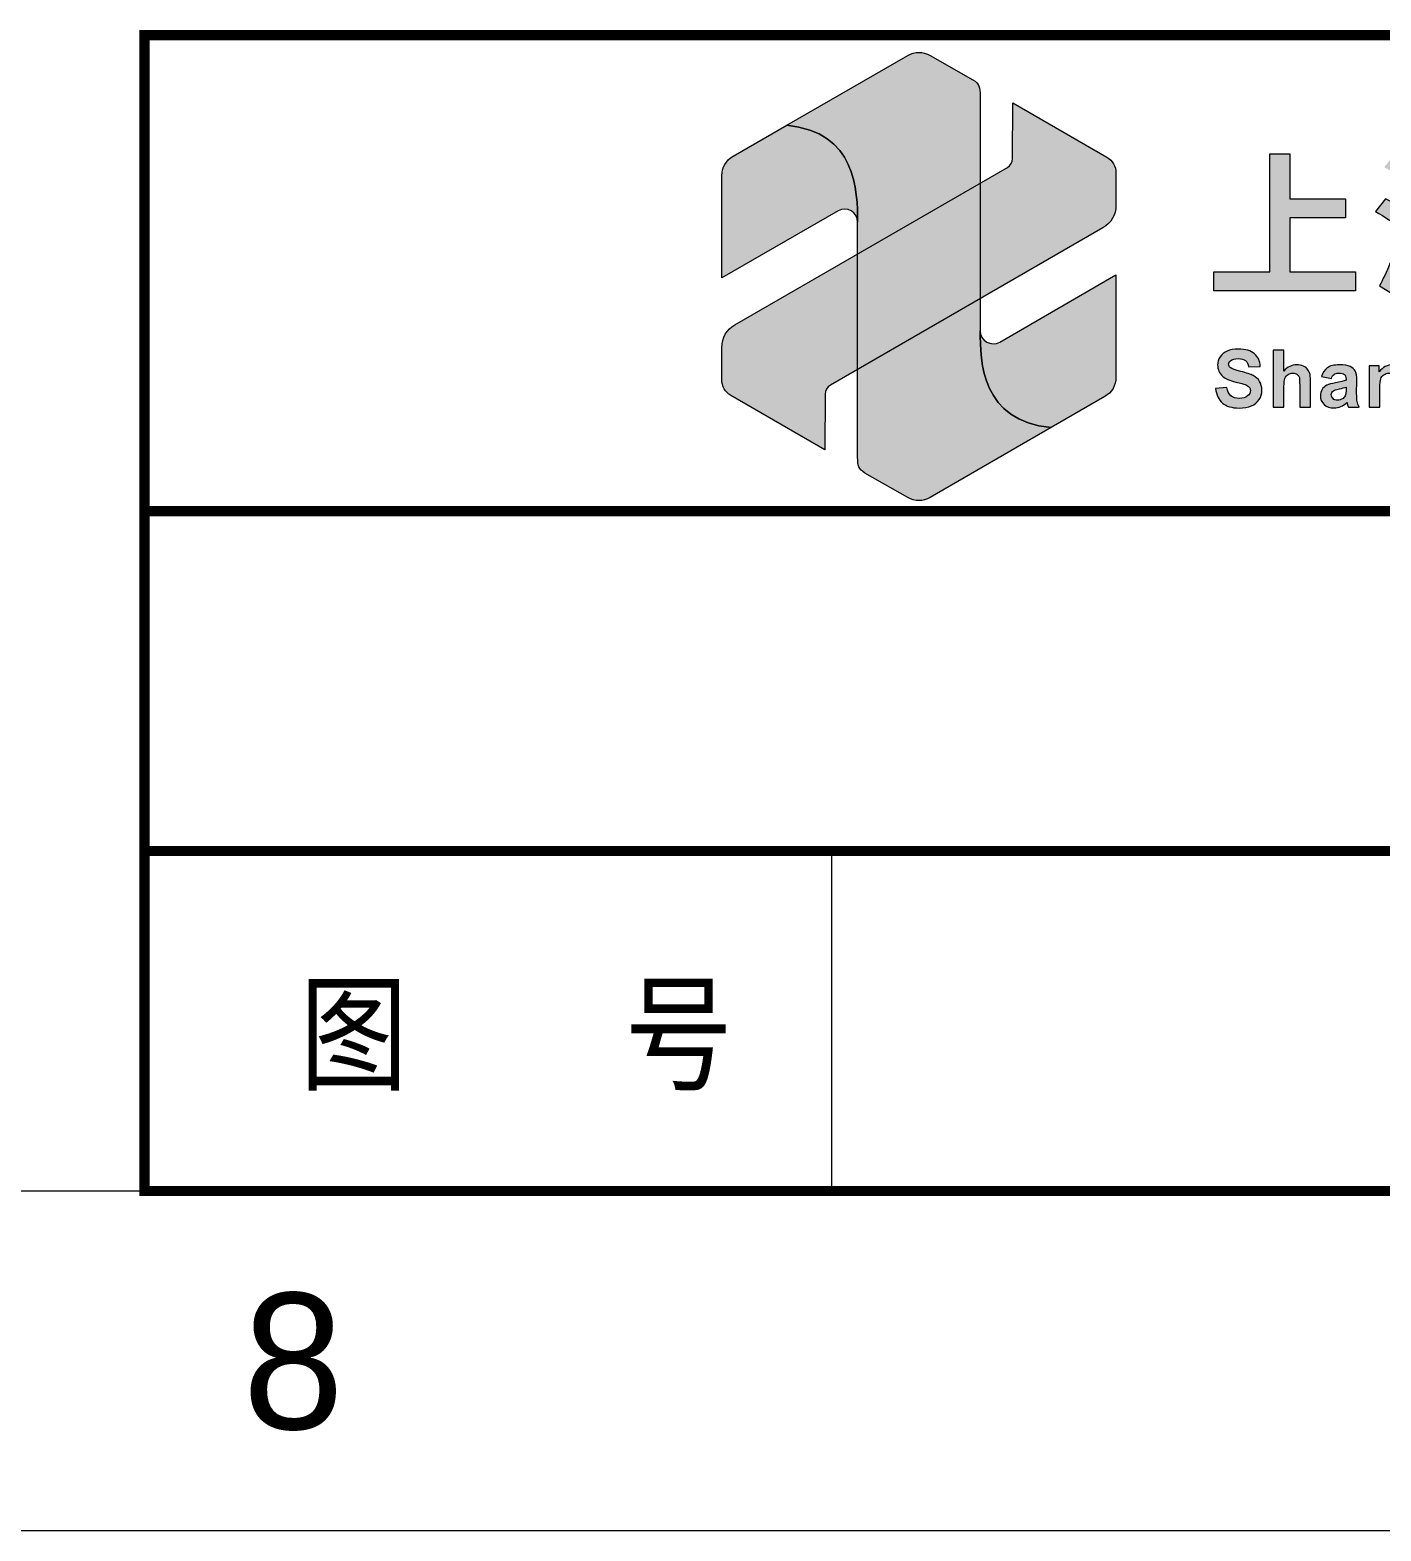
# Model space of a CAD drawing. Extents: x 148 to 221443, y -36682 to 6758.
# Drawn here: x 120159 to 120954, y -23215 to -22332 of the extents above; entities that cross this region are included whole.
import ezdxf
from ezdxf.enums import TextEntityAlignment as Align

# ---------------------------------------------------------------- set-up
doc = ezdxf.new("R2010")
doc.units = 0
doc.header["$LTSCALE"] = 10
doc.header["$MEASUREMENT"] = 0
doc.layers.add('2（细实线）', color=3, linetype='Continuous', lineweight=20)
doc.layers.add('图框层', color=7, linetype='Continuous', lineweight=15)
doc.layers.add('图层 1', color=7, linetype='Continuous')
doc.styles.add('HZ', font='ROMS.SHX', dxfattribs={"width": 0.75, "bigfont": 'GBCBIG.SHX'})
doc.styles.add('tkhz2', font='')
doc.styles.get('tkhz2').set_extended_font_data('SimSun')

# ---------------------------------------------------------------- blocks, each defined once
blk = doc.blocks.new('block 3')
at = {"layer": '图层 1', "true_color": 0x0f208a}
h = blk.add_hatch(color=166, dxfattribs=at)
edge = h.paths.add_edge_path()
edge.add_spline(control_points=[(73.493, -141.42), (73.493, -141.42), (69.748, -143.582), (69.748, -143.582), (71.899, -143.781), (71.944, -145.62), (71.944, -146.584), (71.944, -146.584), (71.944, -153.861), (71.944, -153.861), (71.944, -154.116), (71.964, -154.233), (72.171, -154.351), (72.171, -154.351), (73.493, -155.106), (73.493, -155.106), (73.714, -155.233), (73.967, -155.234), (74.187, -155.106), (74.187, -155.106), (77.933, -152.944), (77.933, -152.944), (75.782, -152.745), (75.736, -150.907), (75.736, -149.942), (75.736, -149.942), (75.736, -142.665), (75.736, -142.665), (75.736, -142.41), (75.716, -142.293), (75.509, -142.175), (75.509, -142.175), (74.187, -141.42), (74.187, -141.42), (73.966, -141.294), (73.714, -141.293), (73.493, -141.42)], knot_values=[0, 0, 0, 0, 1, 1, 1, 2, 2, 2, 3, 3, 3, 4, 4, 4, 5, 5, 5, 6, 6, 6, 7, 7, 7, 8, 8, 8, 9, 9, 9, 10, 10, 10, 11, 11, 11, 12, 12, 12, 12], degree=3, periodic=0)
at = {"layer": '图层 1', "true_color": 0x4cab26}
h = blk.add_hatch(color=74, dxfattribs=at)
edge = h.paths.add_edge_path()
edge.add_spline(control_points=[(79.94, -146.057), (79.94, -146.057), (79.94, -145.06), (79.94, -145.06), (79.94, -144.852), (79.837, -144.673), (79.657, -144.569), (79.657, -144.569), (76.747, -142.889), (76.747, -142.889), (76.747, -142.889), (76.741, -144.609), (76.741, -144.609), (76.74, -144.727), (76.681, -144.828), (76.579, -144.888), (76.579, -144.888), (68.145, -149.76), (68.145, -149.76), (67.888, -149.908), (67.74, -150.163), (67.74, -150.46), (67.74, -150.46), (67.74, -151.457), (67.74, -151.457), (67.74, -151.665), (67.843, -151.844), (68.024, -151.948), (68.024, -151.948), (70.933, -153.628), (70.933, -153.628), (70.933, -153.628), (70.94, -151.91), (70.94, -151.91), (70.94, -151.792), (70.999, -151.69), (71.101, -151.631), (71.101, -151.631), (79.535, -146.758), (79.535, -146.758), (79.793, -146.609), (79.94, -146.354), (79.94, -146.057)], knot_values=[0, 0, 0, 0, 1, 1, 1, 2, 2, 2, 3, 3, 3, 4, 4, 4, 5, 5, 5, 6, 6, 6, 7, 7, 7, 8, 8, 8, 9, 9, 9, 10, 10, 10, 11, 11, 11, 12, 12, 12, 13, 13, 13, 14, 14, 14, 14], degree=3, periodic=0)
at = {"layer": '图层 1', "lineweight": 0}
for points, knots in [([(73.493, -141.42), (73.493, -141.42), (69.748, -143.582), (69.748, -143.582), (71.899, -143.781), (71.944, -145.62), (71.944, -146.584), (71.944, -146.584), (71.944, -153.861), (71.944, -153.861), (71.944, -154.116), (71.964, -154.233), (72.171, -154.351), (72.171, -154.351), (73.493, -155.106), (73.493, -155.106), (73.714, -155.233), (73.967, -155.234), (74.187, -155.106), (74.187, -155.106), (77.933, -152.944), (77.933, -152.944), (75.782, -152.745), (75.736, -150.907), (75.736, -149.942), (75.736, -149.942), (75.736, -142.665), (75.736, -142.665), (75.736, -142.41), (75.716, -142.293), (75.509, -142.175), (75.509, -142.175), (74.187, -141.42), (74.187, -141.42), (73.966, -141.294), (73.714, -141.293), (73.493, -141.42)], [0, 0, 0, 0, 1, 1, 1, 2, 2, 2, 3, 3, 3, 4, 4, 4, 5, 5, 5, 6, 6, 6, 7, 7, 7, 8, 8, 8, 9, 9, 9, 10, 10, 10, 11, 11, 11, 12, 12, 12, 12]), ([(79.94, -146.057), (79.94, -146.057), (79.94, -145.06), (79.94, -145.06), (79.94, -144.852), (79.837, -144.673), (79.657, -144.569), (79.657, -144.569), (76.747, -142.889), (76.747, -142.889), (76.747, -142.889), (76.741, -144.609), (76.741, -144.609), (76.74, -144.727), (76.681, -144.828), (76.579, -144.888), (76.579, -144.888), (68.145, -149.76), (68.145, -149.76), (67.888, -149.908), (67.74, -150.163), (67.74, -150.46), (67.74, -150.46), (67.74, -151.457), (67.74, -151.457), (67.74, -151.665), (67.843, -151.844), (68.024, -151.948), (68.024, -151.948), (70.933, -153.628), (70.933, -153.628), (70.933, -153.628), (70.94, -151.91), (70.94, -151.91), (70.94, -151.792), (70.999, -151.69), (71.101, -151.631), (71.101, -151.631), (79.535, -146.758), (79.535, -146.758), (79.793, -146.609), (79.94, -146.354), (79.94, -146.057)], [0, 0, 0, 0, 1, 1, 1, 2, 2, 2, 3, 3, 3, 4, 4, 4, 5, 5, 5, 6, 6, 6, 7, 7, 7, 8, 8, 8, 9, 9, 9, 10, 10, 10, 11, 11, 11, 12, 12, 12, 13, 13, 13, 14, 14, 14, 14]), ([(69.748, -143.582), (69.748, -143.582), (68.087, -144.541), (68.087, -144.541), (67.867, -144.668), (67.741, -144.887), (67.741, -145.142), (67.741, -145.142), (67.741, -148.31), (67.741, -148.31), (67.741, -148.31), (71.337, -146.234), (71.337, -146.234), (71.608, -146.077), (71.944, -146.272), (71.944, -146.584), (71.944, -145.62), (71.899, -143.781), (69.748, -143.582)], [0, 0, 0, 0, 1, 1, 1, 2, 2, 2, 3, 3, 3, 4, 4, 4, 5, 5, 5, 6, 6, 6, 6]), ([(77.933, -152.944), (77.933, -152.944), (79.593, -151.985), (79.593, -151.985), (79.813, -151.858), (79.94, -151.639), (79.94, -151.384), (79.94, -151.384), (79.94, -148.216), (79.94, -148.216), (79.94, -148.216), (76.343, -150.293), (76.343, -150.293), (76.073, -150.449), (75.736, -150.254), (75.736, -149.942), (75.736, -150.907), (75.782, -152.745), (77.933, -152.944)], [0, 0, 0, 0, 1, 1, 1, 2, 2, 2, 3, 3, 3, 4, 4, 4, 5, 5, 5, 6, 6, 6, 6])]:
    blk.add_open_spline(points, degree=3, knots=knots, dxfattribs=at)
blk = doc.blocks.new('block 5')
at = {"layer": '图层 1', "true_color": 0x0f208a}
h = blk.add_hatch(color=166, dxfattribs=at)
h.dxf.hatch_style = 2
h.paths.add_polyline_path([(87.354, -148.123), (87.354, -148.705), (82.97, -148.705), (82.97, -148.123), (84.701, -148.123), (84.701, -144.471), (85.322, -144.471), (85.322, -145.863), (87.039, -145.863), (87.039, -146.445), (85.322, -146.445), (85.322, -148.123)])
h = blk.add_hatch(color=166, dxfattribs=at)
h.dxf.hatch_style = 2
edge = h.paths.add_edge_path()
edge.add_spline(control_points=[(88.756, -146.79), (88.591, -146.625), (88.242, -146.402), (87.971, -146.256), (87.971, -146.256), (88.281, -145.863), (88.281, -145.863), (88.553, -145.985), (88.911, -146.198), (89.086, -146.353), (89.086, -146.353), (88.756, -146.79), (88.756, -146.79)], knot_values=[0, 0, 0, 0, 1, 1, 1, 2, 2, 2, 3, 3, 3, 4, 4, 4, 4], degree=3, periodic=0)
edge = h.paths.add_edge_path()
edge.add_spline(control_points=[(88.097, -148.55), (88.295, -148.177), (88.562, -147.561), (88.771, -146.993), (88.771, -146.993), (89.212, -147.313), (89.212, -147.313), (89.033, -147.828), (88.814, -148.39), (88.601, -148.866), (88.601, -148.866), (88.097, -148.55), (88.097, -148.55)], knot_values=[0, 0, 0, 0, 1, 1, 1, 2, 2, 2, 3, 3, 3, 4, 4, 4, 4], degree=3, periodic=0)
edge = h.paths.add_edge_path()
edge.add_spline(control_points=[(89.076, -145.427), (88.902, -145.262), (88.523, -145.029), (88.242, -144.879), (88.242, -144.879), (88.562, -144.491), (88.562, -144.491), (88.844, -144.622), (89.227, -144.835), (89.421, -144.99), (89.421, -144.99), (89.076, -145.427), (89.076, -145.427)], knot_values=[0, 0, 0, 0, 1, 1, 1, 2, 2, 2, 3, 3, 3, 4, 4, 4, 4], degree=3, periodic=0)
edge = h.paths.add_edge_path()
edge.add_spline(control_points=[(92.117, -147.212), (92.103, -147.406), (92.088, -147.575), (92.074, -147.726), (92.074, -147.726), (92.37, -147.726), (92.37, -147.726), (92.37, -147.726), (92.37, -148.216), (92.37, -148.216), (92.37, -148.216), (92.011, -148.216), (92.011, -148.216), (91.972, -148.448), (91.923, -148.584), (91.865, -148.667), (91.754, -148.817), (91.632, -148.861), (91.472, -148.885), (91.327, -148.909), (91.094, -148.909), (90.866, -148.895), (90.856, -148.759), (90.798, -148.555), (90.716, -148.424), (90.929, -148.444), (91.118, -148.444), (91.215, -148.444), (91.298, -148.444), (91.341, -148.429), (91.395, -148.366), (91.414, -148.337), (91.438, -148.293), (91.458, -148.216), (91.458, -148.216), (89.455, -148.216), (89.455, -148.216), (89.508, -147.939), (89.566, -147.585), (89.62, -147.212), (89.62, -147.212), (89.188, -147.212), (89.188, -147.212), (89.188, -147.212), (89.188, -146.688), (89.188, -146.688), (89.188, -146.688), (89.687, -146.688), (89.687, -146.688), (89.721, -146.426), (89.75, -146.164), (89.775, -145.917), (89.716, -146.004), (89.653, -146.087), (89.595, -146.164), (89.484, -146.077), (89.236, -145.921), (89.101, -145.849), (89.426, -145.504), (89.712, -144.947), (89.877, -144.413), (89.877, -144.413), (90.434, -144.554), (90.434, -144.554), (90.396, -144.665), (90.352, -144.787), (90.303, -144.903), (90.303, -144.903), (92.365, -144.903), (92.365, -144.903), (92.365, -144.903), (92.365, -145.417), (92.365, -145.417), (92.365, -145.417), (90.066, -145.417), (90.066, -145.417), (90.008, -145.529), (89.954, -145.635), (89.891, -145.737), (89.891, -145.737), (92.185, -145.737), (92.185, -145.737), (92.185, -145.737), (92.185, -145.907), (92.18, -145.98), (92.171, -146.237), (92.156, -146.47), (92.146, -146.688), (92.146, -146.688), (92.491, -146.688), (92.491, -146.688), (92.491, -146.688), (92.491, -147.212), (92.491, -147.212), (92.491, -147.212), (92.117, -147.212), (92.117, -147.212)], knot_values=[0, 0, 0, 0, 1, 1, 1, 2, 2, 2, 3, 3, 3, 4, 4, 4, 5, 5, 5, 6, 6, 6, 7, 7, 7, 8, 8, 8, 9, 9, 9, 10, 10, 10, 11, 11, 11, 12, 12, 12, 13, 13, 13, 14, 14, 14, 15, 15, 15, 16, 16, 16, 17, 17, 17, 18, 18, 18, 19, 19, 19, 20, 20, 20, 21, 21, 21, 22, 22, 22, 23, 23, 23, 24, 24, 24, 25, 25, 25, 26, 26, 26, 27, 27, 27, 28, 28, 28, 29, 29, 29, 30, 30, 30, 31, 31, 31, 32, 32, 32, 32], degree=3, periodic=0)
edge = h.paths.add_edge_path()
edge.add_spline(control_points=[(90.153, -147.212), (90.129, -147.391), (90.105, -147.561), (90.08, -147.726), (90.08, -147.726), (90.813, -147.726), (90.813, -147.726), (90.696, -147.595), (90.531, -147.444), (90.391, -147.328), (90.391, -147.328), (90.575, -147.212), (90.575, -147.212), (90.575, -147.212), (90.153, -147.212), (90.153, -147.212)], knot_values=[0, 0, 0, 0, 1, 1, 1, 2, 2, 2, 3, 3, 3, 4, 4, 4, 5, 5, 5, 5], degree=3, periodic=0)
edge = h.paths.add_edge_path()
edge.add_spline(control_points=[(90.279, -146.227), (90.26, -146.382), (90.24, -146.533), (90.221, -146.688), (90.221, -146.688), (90.876, -146.688), (90.876, -146.688), (90.779, -146.571), (90.643, -146.441), (90.522, -146.334), (90.522, -146.334), (90.686, -146.227), (90.686, -146.227), (90.686, -146.227), (90.279, -146.227), (90.279, -146.227)], knot_values=[0, 0, 0, 0, 1, 1, 1, 2, 2, 2, 3, 3, 3, 4, 4, 4, 5, 5, 5, 5], degree=3, periodic=0)
edge = h.paths.add_edge_path()
edge.add_spline(control_points=[(91.54, -147.726), (91.56, -147.58), (91.574, -147.415), (91.589, -147.212), (91.589, -147.212), (90.808, -147.212), (90.808, -147.212), (90.968, -147.343), (91.142, -147.498), (91.239, -147.619), (91.239, -147.619), (91.084, -147.726), (91.084, -147.726), (91.084, -147.726), (91.54, -147.726), (91.54, -147.726)], knot_values=[0, 0, 0, 0, 1, 1, 1, 2, 2, 2, 3, 3, 3, 4, 4, 4, 5, 5, 5, 5], degree=3, periodic=0)
edge = h.paths.add_edge_path()
edge.add_spline(control_points=[(90.919, -146.227), (91.055, -146.348), (91.205, -146.489), (91.288, -146.596), (91.288, -146.596), (91.152, -146.688), (91.152, -146.688), (91.152, -146.688), (91.618, -146.688), (91.618, -146.688), (91.623, -146.542), (91.632, -146.392), (91.637, -146.227), (91.637, -146.227), (90.919, -146.227), (90.919, -146.227)], knot_values=[0, 0, 0, 0, 1, 1, 1, 2, 2, 2, 3, 3, 3, 4, 4, 4, 5, 5, 5, 5], degree=3, periodic=0)
at = {"layer": '图层 1', "lineweight": 0}
blk.add_lwpolyline([(87.354, -148.123), (87.354, -148.705), (82.97, -148.705), (82.97, -148.123), (84.701, -148.123), (84.701, -144.471), (85.322, -144.471), (85.322, -145.863), (87.039, -145.863), (87.039, -146.445), (85.322, -146.445), (85.322, -148.123), (87.354, -148.123)], dxfattribs=at)
for points in [[(88.756, -146.79), (88.591, -146.625), (88.242, -146.402), (87.971, -146.256), (87.971, -146.256), (88.281, -145.863), (88.281, -145.863), (88.553, -145.985), (88.911, -146.198), (89.086, -146.353), (89.086, -146.353), (88.756, -146.79), (88.756, -146.79)], [(88.097, -148.55), (88.295, -148.177), (88.562, -147.561), (88.771, -146.993), (88.771, -146.993), (89.212, -147.313), (89.212, -147.313), (89.033, -147.828), (88.814, -148.39), (88.601, -148.866), (88.601, -148.866), (88.097, -148.55), (88.097, -148.55)]]:
    blk.add_open_spline(points, degree=3, knots=[0, 0, 0, 0, 1, 1, 1, 2, 2, 2, 3, 3, 3, 4, 4, 4, 4], dxfattribs=at)
blk = doc.blocks.new('block 6')
at = {"layer": '图层 1', "true_color": 0x0f208a}
h = blk.add_hatch(color=166, dxfattribs=at)
h.dxf.hatch_style = 2
edge = h.paths.add_edge_path()
edge.add_spline(control_points=[(83.022, -151.732), (83.022, -151.732), (83.369, -151.699), (83.369, -151.699), (83.389, -151.815), (83.432, -151.9), (83.496, -151.955), (83.559, -152.009), (83.645, -152.037), (83.754, -152.037), (83.868, -152.037), (83.955, -152.012), (84.013, -151.964), (84.071, -151.915), (84.1, -151.858), (84.1, -151.794), (84.1, -151.752), (84.088, -151.716), (84.063, -151.687), (84.039, -151.658), (83.996, -151.632), (83.935, -151.611), (83.893, -151.597), (83.798, -151.571), (83.65, -151.534), (83.459, -151.486), (83.325, -151.428), (83.248, -151.36), (83.14, -151.262), (83.086, -151.144), (83.086, -151.005), (83.086, -150.915), (83.111, -150.831), (83.162, -150.753), (83.213, -150.675), (83.287, -150.615), (83.383, -150.574), (83.478, -150.533), (83.594, -150.513), (83.729, -150.513), (83.951, -150.513), (84.117, -150.561), (84.229, -150.658), (84.341, -150.755), (84.4, -150.885), (84.405, -151.047), (84.405, -151.047), (84.049, -151.063), (84.049, -151.063), (84.034, -150.972), (84.001, -150.907), (83.951, -150.867), (83.901, -150.827), (83.826, -150.808), (83.726, -150.808), (83.622, -150.808), (83.541, -150.829), (83.483, -150.871), (83.445, -150.899), (83.426, -150.935), (83.426, -150.981), (83.426, -151.022), (83.444, -151.058), (83.479, -151.087), (83.524, -151.125), (83.633, -151.165), (83.806, -151.206), (83.98, -151.247), (84.108, -151.289), (84.191, -151.332), (84.274, -151.376), (84.339, -151.436), (84.386, -151.512), (84.432, -151.587), (84.456, -151.681), (84.456, -151.792), (84.456, -151.894), (84.428, -151.988), (84.372, -152.076), (84.315, -152.164), (84.236, -152.23), (84.134, -152.273), (84.031, -152.316), (83.903, -152.337), (83.75, -152.337), (83.527, -152.337), (83.356, -152.286), (83.236, -152.183), (83.117, -152.08), (83.046, -151.929), (83.022, -151.732)], knot_values=[0, 0, 0, 0, 1, 1, 1, 2, 2, 2, 3, 3, 3, 4, 4, 4, 5, 5, 5, 6, 6, 6, 7, 7, 7, 8, 8, 8, 9, 9, 9, 10, 10, 10, 11, 11, 11, 12, 12, 12, 13, 13, 13, 14, 14, 14, 15, 15, 15, 16, 16, 16, 17, 17, 17, 18, 18, 18, 19, 19, 19, 20, 20, 20, 21, 21, 21, 22, 22, 22, 23, 23, 23, 24, 24, 24, 25, 25, 25, 26, 26, 26, 27, 27, 27, 28, 28, 28, 29, 29, 29, 30, 30, 30, 30], degree=3, periodic=0)
h = blk.add_hatch(color=166, dxfattribs=at)
h.dxf.hatch_style = 2
edge = h.paths.add_edge_path()
edge.add_spline(control_points=[(85.139, -150.543), (85.139, -150.543), (85.139, -151.191), (85.139, -151.191), (85.248, -151.064), (85.378, -151), (85.53, -151), (85.608, -151), (85.678, -151.014), (85.74, -151.043), (85.803, -151.072), (85.85, -151.109), (85.882, -151.154), (85.913, -151.199), (85.935, -151.249), (85.947, -151.303), (85.958, -151.358), (85.964, -151.442), (85.964, -151.557), (85.964, -151.557), (85.964, -152.306), (85.964, -152.306), (85.964, -152.306), (85.626, -152.306), (85.626, -152.306), (85.626, -152.306), (85.626, -151.631), (85.626, -151.631), (85.626, -151.497), (85.62, -151.412), (85.607, -151.376), (85.594, -151.34), (85.571, -151.311), (85.539, -151.29), (85.506, -151.269), (85.466, -151.258), (85.417, -151.258), (85.361, -151.258), (85.31, -151.272), (85.266, -151.299), (85.222, -151.327), (85.19, -151.368), (85.169, -151.423), (85.149, -151.477), (85.139, -151.559), (85.139, -151.666), (85.139, -151.666), (85.139, -152.306), (85.139, -152.306), (85.139, -152.306), (84.801, -152.306), (84.801, -152.306), (84.801, -152.306), (84.801, -150.543), (84.801, -150.543), (84.801, -150.543), (85.139, -150.543), (85.139, -150.543)], knot_values=[0, 0, 0, 0, 1, 1, 1, 2, 2, 2, 3, 3, 3, 4, 4, 4, 5, 5, 5, 6, 6, 6, 7, 7, 7, 8, 8, 8, 9, 9, 9, 10, 10, 10, 11, 11, 11, 12, 12, 12, 13, 13, 13, 14, 14, 14, 15, 15, 15, 16, 16, 16, 17, 17, 17, 18, 18, 18, 19, 19, 19, 19], degree=3, periodic=0)
h = blk.add_hatch(color=166, dxfattribs=at)
h.dxf.hatch_style = 2
edge = h.paths.add_edge_path()
edge.add_spline(control_points=[(86.608, -151.418), (86.608, -151.418), (86.302, -151.363), (86.302, -151.363), (86.336, -151.24), (86.396, -151.148), (86.48, -151.089), (86.564, -151.03), (86.689, -151), (86.855, -151), (87.006, -151), (87.118, -151.018), (87.192, -151.053), (87.265, -151.089), (87.317, -151.134), (87.347, -151.189), (87.377, -151.244), (87.393, -151.345), (87.393, -151.492), (87.393, -151.492), (87.389, -151.886), (87.389, -151.886), (87.389, -151.998), (87.394, -152.081), (87.405, -152.135), (87.416, -152.188), (87.436, -152.245), (87.466, -152.306), (87.466, -152.306), (87.132, -152.306), (87.132, -152.306), (87.123, -152.284), (87.112, -152.25), (87.099, -152.206), (87.093, -152.186), (87.089, -152.173), (87.087, -152.166), (87.029, -152.223), (86.968, -152.265), (86.902, -152.293), (86.836, -152.321), (86.766, -152.335), (86.691, -152.335), (86.56, -152.335), (86.456, -152.299), (86.38, -152.228), (86.305, -152.156), (86.267, -152.066), (86.267, -151.957), (86.267, -151.885), (86.284, -151.821), (86.319, -151.764), (86.353, -151.708), (86.401, -151.664), (86.463, -151.634), (86.526, -151.604), (86.615, -151.578), (86.732, -151.555), (86.89, -151.526), (87, -151.498), (87.061, -151.473), (87.061, -151.473), (87.061, -151.439), (87.061, -151.439), (87.061, -151.374), (87.045, -151.328), (87.012, -151.3), (86.98, -151.272), (86.92, -151.258), (86.831, -151.258), (86.771, -151.258), (86.724, -151.27), (86.69, -151.294), (86.657, -151.318), (86.629, -151.359), (86.608, -151.418)], knot_values=[0, 0, 0, 0, 1, 1, 1, 2, 2, 2, 3, 3, 3, 4, 4, 4, 5, 5, 5, 6, 6, 6, 7, 7, 7, 8, 8, 8, 9, 9, 9, 10, 10, 10, 11, 11, 11, 12, 12, 12, 13, 13, 13, 14, 14, 14, 15, 15, 15, 16, 16, 16, 17, 17, 17, 18, 18, 18, 19, 19, 19, 20, 20, 20, 21, 21, 21, 22, 22, 22, 23, 23, 23, 24, 24, 24, 25, 25, 25, 25], degree=3, periodic=0)
edge = h.paths.add_edge_path()
edge.add_spline(control_points=[(87.061, -151.692), (87.017, -151.707), (86.949, -151.724), (86.855, -151.744), (86.761, -151.764), (86.7, -151.784), (86.671, -151.803), (86.627, -151.834), (86.605, -151.874), (86.605, -151.923), (86.605, -151.969), (86.622, -152.011), (86.658, -152.045), (86.693, -152.08), (86.738, -152.097), (86.792, -152.097), (86.853, -152.097), (86.911, -152.077), (86.967, -152.037), (87.008, -152.006), (87.034, -151.969), (87.047, -151.925), (87.056, -151.896), (87.061, -151.841), (87.061, -151.76), (87.061, -151.76), (87.061, -151.692), (87.061, -151.692)], knot_values=[0, 0, 0, 0, 1, 1, 1, 2, 2, 2, 3, 3, 3, 4, 4, 4, 5, 5, 5, 6, 6, 6, 7, 7, 7, 8, 8, 8, 9, 9, 9, 9], degree=3, periodic=0)
h = blk.add_hatch(color=166, dxfattribs=at)
h.dxf.hatch_style = 2
edge = h.paths.add_edge_path()
edge.add_spline(control_points=[(88.937, -152.306), (88.937, -152.306), (88.599, -152.306), (88.599, -152.306), (88.599, -152.306), (88.599, -151.654), (88.599, -151.654), (88.599, -151.516), (88.591, -151.427), (88.577, -151.386), (88.563, -151.346), (88.539, -151.315), (88.507, -151.292), (88.474, -151.27), (88.435, -151.258), (88.389, -151.258), (88.331, -151.258), (88.278, -151.274), (88.232, -151.307), (88.185, -151.339), (88.153, -151.381), (88.136, -151.434), (88.119, -151.487), (88.11, -151.585), (88.11, -151.728), (88.11, -151.728), (88.11, -152.306), (88.11, -152.306), (88.11, -152.306), (87.772, -152.306), (87.772, -152.306), (87.772, -152.306), (87.772, -151.029), (87.772, -151.029), (87.772, -151.029), (88.086, -151.029), (88.086, -151.029), (88.086, -151.029), (88.086, -151.216), (88.086, -151.216), (88.198, -151.072), (88.338, -151), (88.507, -151), (88.582, -151), (88.65, -151.013), (88.712, -151.04), (88.774, -151.067), (88.82, -151.101), (88.852, -151.143), (88.883, -151.185), (88.906, -151.232), (88.918, -151.285), (88.93, -151.338), (88.937, -151.413), (88.937, -151.512), (88.937, -151.512), (88.937, -152.306), (88.937, -152.306)], knot_values=[0, 0, 0, 0, 1, 1, 1, 2, 2, 2, 3, 3, 3, 4, 4, 4, 5, 5, 5, 6, 6, 6, 7, 7, 7, 8, 8, 8, 9, 9, 9, 10, 10, 10, 11, 11, 11, 12, 12, 12, 13, 13, 13, 14, 14, 14, 15, 15, 15, 16, 16, 16, 17, 17, 17, 18, 18, 18, 19, 19, 19, 19], degree=3, periodic=0)
at = {"layer": '图层 1', "lineweight": 0}
for points, knots in [([(83.022, -151.732), (83.022, -151.732), (83.369, -151.699), (83.369, -151.699), (83.389, -151.815), (83.432, -151.9), (83.496, -151.955), (83.559, -152.009), (83.645, -152.037), (83.754, -152.037), (83.868, -152.037), (83.955, -152.012), (84.013, -151.964), (84.071, -151.915), (84.1, -151.858), (84.1, -151.794), (84.1, -151.752), (84.088, -151.716), (84.063, -151.687), (84.039, -151.658), (83.996, -151.632), (83.935, -151.611), (83.893, -151.597), (83.798, -151.571), (83.65, -151.534), (83.459, -151.486), (83.325, -151.428), (83.248, -151.36), (83.14, -151.262), (83.086, -151.144), (83.086, -151.005), (83.086, -150.915), (83.111, -150.831), (83.162, -150.753), (83.213, -150.675), (83.287, -150.615), (83.383, -150.574), (83.478, -150.533), (83.594, -150.513), (83.729, -150.513), (83.951, -150.513), (84.117, -150.561), (84.229, -150.658), (84.341, -150.755), (84.4, -150.885), (84.405, -151.047), (84.405, -151.047), (84.049, -151.063), (84.049, -151.063), (84.034, -150.972), (84.001, -150.907), (83.951, -150.867), (83.901, -150.827), (83.826, -150.808), (83.726, -150.808), (83.622, -150.808), (83.541, -150.829), (83.483, -150.871), (83.445, -150.899), (83.426, -150.935), (83.426, -150.981), (83.426, -151.022), (83.444, -151.058), (83.479, -151.087), (83.524, -151.125), (83.633, -151.165), (83.806, -151.206), (83.98, -151.247), (84.108, -151.289), (84.191, -151.332), (84.274, -151.376), (84.339, -151.436), (84.386, -151.512), (84.432, -151.587), (84.456, -151.681), (84.456, -151.792), (84.456, -151.894), (84.428, -151.988), (84.372, -152.076), (84.315, -152.164), (84.236, -152.23), (84.134, -152.273), (84.031, -152.316), (83.903, -152.337), (83.75, -152.337), (83.527, -152.337), (83.356, -152.286), (83.236, -152.183), (83.117, -152.08), (83.046, -151.929), (83.022, -151.732)], [0, 0, 0, 0, 1, 1, 1, 2, 2, 2, 3, 3, 3, 4, 4, 4, 5, 5, 5, 6, 6, 6, 7, 7, 7, 8, 8, 8, 9, 9, 9, 10, 10, 10, 11, 11, 11, 12, 12, 12, 13, 13, 13, 14, 14, 14, 15, 15, 15, 16, 16, 16, 17, 17, 17, 18, 18, 18, 19, 19, 19, 20, 20, 20, 21, 21, 21, 22, 22, 22, 23, 23, 23, 24, 24, 24, 25, 25, 25, 26, 26, 26, 27, 27, 27, 28, 28, 28, 29, 29, 29, 30, 30, 30, 30]), ([(85.139, -150.543), (85.139, -150.543), (85.139, -151.191), (85.139, -151.191), (85.248, -151.064), (85.378, -151), (85.53, -151), (85.608, -151), (85.678, -151.014), (85.74, -151.043), (85.803, -151.072), (85.85, -151.109), (85.882, -151.154), (85.913, -151.199), (85.935, -151.249), (85.947, -151.303), (85.958, -151.358), (85.964, -151.442), (85.964, -151.557), (85.964, -151.557), (85.964, -152.306), (85.964, -152.306), (85.964, -152.306), (85.626, -152.306), (85.626, -152.306), (85.626, -152.306), (85.626, -151.631), (85.626, -151.631), (85.626, -151.497), (85.62, -151.412), (85.607, -151.376), (85.594, -151.34), (85.571, -151.311), (85.539, -151.29), (85.506, -151.269), (85.466, -151.258), (85.417, -151.258), (85.361, -151.258), (85.31, -151.272), (85.266, -151.299), (85.222, -151.327), (85.19, -151.368), (85.169, -151.423), (85.149, -151.477), (85.139, -151.559), (85.139, -151.666), (85.139, -151.666), (85.139, -152.306), (85.139, -152.306), (85.139, -152.306), (84.801, -152.306), (84.801, -152.306), (84.801, -152.306), (84.801, -150.543), (84.801, -150.543), (84.801, -150.543), (85.139, -150.543), (85.139, -150.543)], [0, 0, 0, 0, 1, 1, 1, 2, 2, 2, 3, 3, 3, 4, 4, 4, 5, 5, 5, 6, 6, 6, 7, 7, 7, 8, 8, 8, 9, 9, 9, 10, 10, 10, 11, 11, 11, 12, 12, 12, 13, 13, 13, 14, 14, 14, 15, 15, 15, 16, 16, 16, 17, 17, 17, 18, 18, 18, 19, 19, 19, 19]), ([(86.608, -151.418), (86.608, -151.418), (86.302, -151.363), (86.302, -151.363), (86.336, -151.24), (86.396, -151.148), (86.48, -151.089), (86.564, -151.03), (86.689, -151), (86.855, -151), (87.006, -151), (87.118, -151.018), (87.192, -151.053), (87.265, -151.089), (87.317, -151.134), (87.347, -151.189), (87.377, -151.244), (87.393, -151.345), (87.393, -151.492), (87.393, -151.492), (87.389, -151.886), (87.389, -151.886), (87.389, -151.998), (87.394, -152.081), (87.405, -152.135), (87.416, -152.188), (87.436, -152.245), (87.466, -152.306), (87.466, -152.306), (87.132, -152.306), (87.132, -152.306), (87.123, -152.284), (87.112, -152.25), (87.099, -152.206), (87.093, -152.186), (87.089, -152.173), (87.087, -152.166), (87.029, -152.223), (86.968, -152.265), (86.902, -152.293), (86.836, -152.321), (86.766, -152.335), (86.691, -152.335), (86.56, -152.335), (86.456, -152.299), (86.38, -152.228), (86.305, -152.156), (86.267, -152.066), (86.267, -151.957), (86.267, -151.885), (86.284, -151.821), (86.319, -151.764), (86.353, -151.708), (86.401, -151.664), (86.463, -151.634), (86.526, -151.604), (86.615, -151.578), (86.732, -151.555), (86.89, -151.526), (87, -151.498), (87.061, -151.473), (87.061, -151.473), (87.061, -151.439), (87.061, -151.439), (87.061, -151.374), (87.045, -151.328), (87.012, -151.3), (86.98, -151.272), (86.92, -151.258), (86.831, -151.258), (86.771, -151.258), (86.724, -151.27), (86.69, -151.294), (86.657, -151.318), (86.629, -151.359), (86.608, -151.418)], [0, 0, 0, 0, 1, 1, 1, 2, 2, 2, 3, 3, 3, 4, 4, 4, 5, 5, 5, 6, 6, 6, 7, 7, 7, 8, 8, 8, 9, 9, 9, 10, 10, 10, 11, 11, 11, 12, 12, 12, 13, 13, 13, 14, 14, 14, 15, 15, 15, 16, 16, 16, 17, 17, 17, 18, 18, 18, 19, 19, 19, 20, 20, 20, 21, 21, 21, 22, 22, 22, 23, 23, 23, 24, 24, 24, 25, 25, 25, 25]), ([(88.937, -152.306), (88.937, -152.306), (88.599, -152.306), (88.599, -152.306), (88.599, -152.306), (88.599, -151.654), (88.599, -151.654), (88.599, -151.516), (88.591, -151.427), (88.577, -151.386), (88.563, -151.346), (88.539, -151.315), (88.507, -151.292), (88.474, -151.27), (88.435, -151.258), (88.389, -151.258), (88.331, -151.258), (88.278, -151.274), (88.232, -151.307), (88.185, -151.339), (88.153, -151.381), (88.136, -151.434), (88.119, -151.487), (88.11, -151.585), (88.11, -151.728), (88.11, -151.728), (88.11, -152.306), (88.11, -152.306), (88.11, -152.306), (87.772, -152.306), (87.772, -152.306), (87.772, -152.306), (87.772, -151.029), (87.772, -151.029), (87.772, -151.029), (88.086, -151.029), (88.086, -151.029), (88.086, -151.029), (88.086, -151.216), (88.086, -151.216), (88.198, -151.072), (88.338, -151), (88.507, -151), (88.582, -151), (88.65, -151.013), (88.712, -151.04), (88.774, -151.067), (88.82, -151.101), (88.852, -151.143), (88.883, -151.185), (88.906, -151.232), (88.918, -151.285), (88.93, -151.338), (88.937, -151.413), (88.937, -151.512), (88.937, -151.512), (88.937, -152.306), (88.937, -152.306)], [0, 0, 0, 0, 1, 1, 1, 2, 2, 2, 3, 3, 3, 4, 4, 4, 5, 5, 5, 6, 6, 6, 7, 7, 7, 8, 8, 8, 9, 9, 9, 10, 10, 10, 11, 11, 11, 12, 12, 12, 13, 13, 13, 14, 14, 14, 15, 15, 15, 16, 16, 16, 17, 17, 17, 18, 18, 18, 19, 19, 19, 19]), ([(87.061, -151.692), (87.017, -151.707), (86.949, -151.724), (86.855, -151.744), (86.761, -151.764), (86.7, -151.784), (86.671, -151.803), (86.627, -151.834), (86.605, -151.874), (86.605, -151.923), (86.605, -151.969), (86.622, -152.011), (86.658, -152.045), (86.693, -152.08), (86.738, -152.097), (86.792, -152.097), (86.853, -152.097), (86.911, -152.077), (86.967, -152.037), (87.008, -152.006), (87.034, -151.969), (87.047, -151.925), (87.056, -151.896), (87.061, -151.841), (87.061, -151.76), (87.061, -151.76), (87.061, -151.692), (87.061, -151.692)], [0, 0, 0, 0, 1, 1, 1, 2, 2, 2, 3, 3, 3, 4, 4, 4, 5, 5, 5, 6, 6, 6, 7, 7, 7, 8, 8, 8, 9, 9, 9, 9])]:
    blk.add_open_spline(points, degree=3, knots=knots, dxfattribs=at)
blk = doc.blocks.new('block 4')
at = {"layer": '图层 1'}
for name in ['block 5', 'block 6']:
    blk.add_blockref(name, (0, 0), dxfattribs=at)
blk = doc.blocks.new('block 2')
at = {"layer": '图层 1'}
for name in ['block 3', 'block 4']:
    blk.add_blockref(name, (0, 0), dxfattribs=at)
blk = doc.blocks.new('1.25A2')
at = {"layer": '图框层', "ltscale": 10}
for p, q in [((15302.984, 8873.886), (14595.484, 8873.886)), ((15312.984, 8863.886), (14570.484, 8863.886))]:
    blk.add_line(p, q, dxfattribs=at)
at = {"style": 'HZ'}
blk.add_text('8', height=4, dxfattribs=at).set_placement((15127.359, 8868.886), align=Align.MIDDLE)

msp = doc.modelspace()

# ---------------------------------------------------------------- hatches: boundary and pattern name
at = {"layer": '图框层'}
h = msp.add_hatch(color=256, dxfattribs=at)
h.dxf.hatch_style = 1
h.set_gradient(color1=(1, 64, 152), color2=(0, 162, 234))
edge = h.paths.add_edge_path()
edge.add_spline(control_points=[(120643.5571, -22420.4446), (120643.1727, -22418.9406), (120642.7276, -22417.4417), (120642.2122, -22415.9596)], knot_values=[1.56249719, 1.56249719, 1.56249719, 1.56249719, 1.62499379, 1.62499379, 1.62499379, 1.62499379], degree=3, periodic=0)
edge.add_spline(control_points=[(120642.2122, -22415.9596), (120641.6969, -22414.4774), (120641.1112, -22413.0121), (120640.4458, -22411.5751)], knot_values=[1.49999987, 1.49999987, 1.49999987, 1.49999987, 1.56249719, 1.56249719, 1.56249719, 1.56249719], degree=3, periodic=0)
edge.add_spline(control_points=[(120640.4458, -22411.5751), (120640.1131, -22410.8565), (120639.7603, -22410.1451), (120639.3865, -22409.4422)], knot_values=[1.46874766, 1.46874766, 1.46874766, 1.46874766, 1.49999987, 1.49999987, 1.49999987, 1.49999987], degree=3, periodic=0)
edge.add_spline(control_points=[(120639.3865, -22409.4422), (120639.0126, -22408.7393), (120638.6176, -22408.045), (120638.2002, -22407.3607)], knot_values=[1.43749566, 1.43749566, 1.43749566, 1.43749566, 1.46874766, 1.46874766, 1.46874766, 1.46874766], degree=3, periodic=0)
edge.add_spline(control_points=[(120638.2002, -22407.3607), (120637.7829, -22406.6764), (120637.3433, -22406.0023), (120636.8801, -22405.3396)], knot_values=[5.56250434, 5.56250434, 5.56250434, 5.56250434, 5.59375203, 5.59375203, 5.59375203, 5.59375203], degree=3, periodic=0)
edge.add_spline(control_points=[(120638.2002, -22407.3607), (120637.7829, -22406.6764), (120637.3433, -22406.0023), (120636.8801, -22405.3396)], knot_values=[1.40624797, 1.40624797, 1.40624797, 1.40624797, 1.43749566, 1.43749566, 1.43749566, 1.43749566], degree=3, periodic=0)
edge.add_spline(control_points=[(120636.8801, -22405.3396), (120635.9537, -22404.0141), (120634.9331, -22402.7345), (120633.8088, -22401.5125)], knot_values=[1.34374828, 1.34374828, 1.34374828, 1.34374828, 1.40624797, 1.40624797, 1.40624797, 1.40624797], degree=3, periodic=0)
edge.add_spline(control_points=[(120633.8088, -22401.5125), (120633.2466, -22400.9015), (120632.6585, -22400.3049), (120632.0433, -22399.7241)], knot_values=[1.31249703, 1.31249703, 1.31249703, 1.31249703, 1.34374828, 1.34374828, 1.34374828, 1.34374828], degree=3, periodic=0)
edge.add_spline(control_points=[(120632.0433, -22399.7241), (120631.4281, -22399.1434), (120630.7858, -22398.5785), (120630.1152, -22398.031)], knot_values=[1.28124859, 1.28124859, 1.28124859, 1.28124859, 1.31249703, 1.31249703, 1.31249703, 1.31249703], degree=3, periodic=0)
edge.add_spline(control_points=[(120630.1152, -22398.031), (120629.4446, -22397.4834), (120628.7456, -22396.9531), (120628.0171, -22396.4416)], knot_values=[1.24999755, 1.24999755, 1.24999755, 1.24999755, 1.28124859, 1.28124859, 1.28124859, 1.28124859], degree=3, periodic=0)
edge.add_spline(control_points=[(120628.0171, -22396.4416), (120627.2886, -22395.9301), (120626.5307, -22395.4375), (120625.742, -22394.965)], knot_values=[1.21874891, 1.21874891, 1.21874891, 1.21874891, 1.24999755, 1.24999755, 1.24999755, 1.24999755], degree=3, periodic=0)
edge.add_spline(control_points=[(120625.742, -22394.965), (120624.9533, -22394.4925), (120624.1339, -22394.0402), (120623.2826, -22393.6096)], knot_values=[1.18749814, 1.18749814, 1.18749814, 1.18749814, 1.21874891, 1.21874891, 1.21874891, 1.21874891], degree=3, periodic=0)
edge.add_spline(control_points=[(120623.2826, -22393.6096), (120622.4313, -22393.1791), (120621.5481, -22392.7702), (120620.6319, -22392.3845)], knot_values=[1.15624922, 1.15624922, 1.15624922, 1.15624922, 1.18749814, 1.18749814, 1.18749814, 1.18749814], degree=3, periodic=0)
edge.add_spline(control_points=[(120620.6319, -22392.3845), (120619.7156, -22391.9988), (120618.7662, -22391.6362), (120617.7825, -22391.2982)], knot_values=[1.12499883, 1.12499883, 1.12499883, 1.12499883, 1.15624922, 1.15624922, 1.15624922, 1.15624922], degree=3, periodic=0)
edge.add_spline(control_points=[(120617.7825, -22391.2982), (120616.7988, -22390.9602), (120615.7808, -22390.6468), (120614.7274, -22390.3595)], knot_values=[1.09374953, 1.09374953, 1.09374953, 1.09374953, 1.12499883, 1.12499883, 1.12499883, 1.12499883], degree=3, periodic=0)
edge.add_spline(control_points=[(120614.7274, -22390.3595), (120613.6739, -22390.0722), (120612.585, -22389.8109), (120611.4594, -22389.5772)], knot_values=[1.06249938, 1.06249938, 1.06249938, 1.06249938, 1.09374953, 1.09374953, 1.09374953, 1.09374953], degree=3, periodic=0)
edge.add_spline(control_points=[(120611.4594, -22389.5772), (120610.3338, -22389.3435), (120609.1715, -22389.1373), (120607.9713, -22388.96)], knot_values=[1.03124985, 1.03124985, 1.03124985, 1.03124985, 1.06249938, 1.06249938, 1.06249938, 1.06249938], degree=3, periodic=0)
edge.add_spline(control_points=[(120607.9713, -22388.96), (120606.7711, -22388.7828), (120605.5331, -22388.6345), (120604.256, -22388.5167), (120604.256, -22388.5167), (120604.256, -22388.5167), (120604.256, -22388.5167)], knot_values=[0.99999721, 0.99999721, 0.99999721, 0.99999721, 1.03124706, 1.03124706, 1.03124706, 1.03124985, 1.03124985, 1.03124985, 1.03124985], degree=3, periodic=0)
edge.add_spline(control_points=[(120607.9713, -22388.96), (120606.7711, -22388.7828), (120605.5331, -22388.6345), (120604.256, -22388.5167)], knot_values=[5.96875015, 5.96875015, 5.96875015, 5.96875015, 6, 6, 6, 6], degree=3, periodic=0)
edge.add_spline(control_points=[(120604.256, -22388.5167), (120604.256, -22388.5167), (120572.7123, -22406.7301), (120572.7123, -22406.7301)], knot_values=[0, 0, 0, 0, 1, 1, 1, 1], degree=3, periodic=0)
edge.add_spline(control_points=[(120572.7123, -22406.7301), (120568.5198, -22409.152), (120566.1208, -22413.3085), (120566.1208, -22418.149), (120566.1208, -22418.149), (120566.1208, -22433.1975), (120566.1208, -22448.246)], knot_values=[1, 1, 1, 1, 2, 2, 2, 2.5, 2.5, 2.5, 2.5], degree=3, periodic=0)
edge.add_spline(control_points=[(120566.1208, -22448.246), (120566.1208, -22463.2946), (120566.1208, -22478.3431), (120566.1208, -22478.3431), (120566.1208, -22478.3431), (120634.4512, -22438.8923), (120634.4512, -22438.8923)], knot_values=[2.5, 2.5, 2.5, 2.5, 3, 3, 3, 4, 4, 4, 4], degree=3, periodic=0)
edge.add_spline(control_points=[(120634.4512, -22438.8923), (120639.5928, -22435.9205), (120645.9847, -22439.6123), (120645.9847, -22445.5492)], knot_values=[4, 4, 4, 4, 5, 5, 5, 5], degree=3, periodic=0)
edge.add_spline(control_points=[(120645.9847, -22464.1895), (120645.9847, -22452.8903), (120645.9847, -22445.5492), (120645.9847, -22445.5492), (120645.9847, -22443.2586), (120645.9712, -22440.7083), (120645.8679, -22437.9918)], knot_values=[1.87499563, 1.87499563, 1.87499563, 1.87499563, 2.10541277, 2.10541277, 2.10541277, 2.23041714, 2.23041714, 2.23041714, 2.23041714], degree=3, periodic=0)
edge.add_spline(control_points=[(120645.8679, -22437.9918), (120645.9712, -22440.7083), (120645.9847, -22443.2586), (120645.9847, -22445.5492)], knot_values=[5, 5, 5, 5, 5.12500437, 5.12500437, 5.12500437, 5.12500437], degree=3, periodic=0)
edge.add_spline(control_points=[(120645.9847, -22464.1895), (120645.9847, -22452.8903), (120645.9847, -22445.5492), (120645.9847, -22445.5492), (120645.9847, -22443.2586), (120645.9712, -22440.7083), (120645.8679, -22437.9918)], knot_values=[1.87499563, 1.87499563, 1.87499563, 1.87499563, 2.10541277, 2.10541277, 2.10541277, 2.23041714, 2.23041714, 2.23041714, 2.23041714], degree=3, periodic=0)
edge.add_spline(control_points=[(120645.9847, -22445.5492), (120645.9847, -22443.2586), (120645.9712, -22440.7083), (120645.8679, -22437.9918)], knot_values=[5, 5, 5, 5, 5.12500437, 5.12500437, 5.12500437, 5.12500437], degree=3, periodic=0)
edge.add_spline(control_points=[(120645.8679, -22437.9918), (120645.7645, -22435.2755), (120645.5712, -22432.3929), (120645.2116, -22429.4374)], knot_values=[1.74999987, 1.74999987, 1.74999987, 1.74999987, 1.87499563, 1.87499563, 1.87499563, 1.87499563], degree=3, periodic=0)
edge.add_spline(control_points=[(120645.2116, -22429.4374), (120645.0318, -22427.9595), (120644.8104, -22426.4634), (120644.5378, -22424.9607)], knot_values=[1.68749656, 1.68749656, 1.68749656, 1.68749656, 1.74999987, 1.74999987, 1.74999987, 1.74999987], degree=3, periodic=0)
edge.add_spline(control_points=[(120644.5378, -22424.9607), (120644.2652, -22423.458), (120643.9415, -22421.9488), (120643.5571, -22420.4446)], knot_values=[1.62499379, 1.62499379, 1.62499379, 1.62499379, 1.68749656, 1.68749656, 1.68749656, 1.68749656], degree=3, periodic=0)
h = msp.add_hatch(color=256, dxfattribs=at)
h.dxf.hatch_style = 1
h.set_gradient(color1=(0, 162, 234), color2=(1, 64, 152))
edge = h.paths.add_edge_path()
edge.add_spline(control_points=[(120791.3119, -22548.1724), (120795.5044, -22545.7505), (120797.9034, -22541.6006), (120797.9034, -22536.7567), (120797.9034, -22536.7567), (120797.9034, -22521.7082), (120797.9034, -22506.6597)], knot_values=[1, 1, 1, 1, 2, 2, 2, 2.5, 2.5, 2.5, 2.5], degree=3, periodic=0)
edge.add_spline(control_points=[(120797.9034, -22506.6597), (120797.9034, -22491.6112), (120797.9034, -22476.5627), (120797.9034, -22476.5627), (120797.9034, -22476.5627), (120729.573, -22516.0135), (120729.573, -22516.0135)], knot_values=[2.5, 2.5, 2.5, 2.5, 3, 3, 3, 4, 4, 4, 4], degree=3, periodic=0)
edge.add_spline(control_points=[(120729.573, -22516.0135), (120724.4314, -22518.9787), (120718.0428, -22515.2869), (120718.0428, -22509.3565)], knot_values=[4, 4, 4, 4, 5, 5, 5, 5], degree=3, periodic=0)
edge.add_spline(control_points=[(120718.0428, -22490.5596), (120718.0428, -22501.9475), (120718.0428, -22509.3565), (120718.0428, -22509.3565), (120718.0428, -22511.6468), (120718.0562, -22514.1966), (120718.1595, -22516.9127)], knot_values=[7.87499562, 7.87499562, 7.87499562, 7.87499562, 8.10647613, 8.10647613, 8.10647613, 8.23148051, 8.23148051, 8.23148051, 8.23148051], degree=3, periodic=0)
edge.add_spline(control_points=[(120718.1595, -22516.9127), (120718.0562, -22514.1966), (120718.0428, -22511.6468), (120718.0428, -22509.3565)], knot_values=[5, 5, 5, 5, 5.12500438, 5.12500438, 5.12500438, 5.12500438], degree=3, periodic=0)
edge.add_spline(control_points=[(120718.0428, -22490.5596), (120718.0428, -22501.9475), (120718.0428, -22509.3565), (120718.0428, -22509.3565), (120718.0428, -22511.6468), (120718.0562, -22514.1966), (120718.1595, -22516.9127)], knot_values=[7.87499562, 7.87499562, 7.87499562, 7.87499562, 8.10647613, 8.10647613, 8.10647613, 8.23148051, 8.23148051, 8.23148051, 8.23148051], degree=3, periodic=0)
edge.add_spline(control_points=[(120718.0428, -22509.3565), (120718.0428, -22511.6468), (120718.0562, -22514.1966), (120718.1595, -22516.9127)], knot_values=[5, 5, 5, 5, 5.12500438, 5.12500438, 5.12500438, 5.12500438], degree=3, periodic=0)
edge.add_spline(control_points=[(120718.1595, -22516.9127), (120718.2628, -22519.6287), (120718.4559, -22522.5108), (120718.8154, -22525.466)], knot_values=[7.74999997, 7.74999997, 7.74999997, 7.74999997, 7.87499562, 7.87499562, 7.87499562, 7.87499562], degree=3, periodic=0)
edge.add_spline(control_points=[(120718.8154, -22525.466), (120718.9951, -22526.9437), (120719.2164, -22528.4396), (120719.4889, -22529.9421)], knot_values=[7.68749656, 7.68749656, 7.68749656, 7.68749656, 7.74999997, 7.74999997, 7.74999997, 7.74999997], degree=3, periodic=0)
edge.add_spline(control_points=[(120719.4889, -22529.9421), (120719.7614, -22531.4446), (120720.0851, -22532.9536), (120720.4694, -22534.4576)], knot_values=[7.62499376, 7.62499376, 7.62499376, 7.62499376, 7.68749656, 7.68749656, 7.68749656, 7.68749656], degree=3, periodic=0)
edge.add_spline(control_points=[(120720.4694, -22534.4576), (120720.8537, -22535.9614), (120721.2987, -22537.4602), (120721.814, -22538.9421)], knot_values=[7.56249719, 7.56249719, 7.56249719, 7.56249719, 7.62499376, 7.62499376, 7.62499376, 7.62499376], degree=3, periodic=0)
edge.add_spline(control_points=[(120721.814, -22538.9421), (120722.5869, -22541.1652), (120723.5179, -22543.3506), (120724.6392, -22545.4589)], knot_values=[7.46874766, 7.46874766, 7.46874766, 7.46874766, 7.56249719, 7.56249719, 7.56249719, 7.56249719], degree=3, periodic=0)
edge.add_spline(control_points=[(120724.6392, -22545.4589), (120725.0131, -22546.1617), (120725.408, -22546.8559), (120725.8253, -22547.5402)], knot_values=[7.43749565, 7.43749565, 7.43749565, 7.43749565, 7.46874766, 7.46874766, 7.46874766, 7.46874766], degree=3, periodic=0)
edge.add_spline(control_points=[(120725.8253, -22547.5402), (120726.2426, -22548.2243), (120726.6822, -22548.8984), (120727.1453, -22549.561)], knot_values=[7.40624797, 7.40624797, 7.40624797, 7.40624797, 7.43749565, 7.43749565, 7.43749565, 7.43749565], degree=3, periodic=0)
edge.add_spline(control_points=[(120727.1453, -22549.561), (120727.6085, -22550.2238), (120728.0952, -22550.875), (120728.6067, -22551.5133)], knot_values=[7.37499626, 7.37499626, 7.37499626, 7.37499626, 7.40624797, 7.40624797, 7.40624797, 7.40624797], degree=3, periodic=0)
edge.add_spline(control_points=[(120728.6067, -22551.5133), (120729.1181, -22552.1515), (120729.6543, -22552.7768), (120730.2163, -22553.3877)], knot_values=[7.34374828, 7.34374828, 7.34374828, 7.34374828, 7.37499626, 7.37499626, 7.37499626, 7.37499626], degree=3, periodic=0)
edge.add_spline(control_points=[(120730.2163, -22553.3877), (120730.7785, -22553.9987), (120731.3665, -22554.5953), (120731.9817, -22555.176)], knot_values=[7.31249688, 7.31249688, 7.31249688, 7.31249688, 7.34374828, 7.34374828, 7.34374828, 7.34374828], degree=3, periodic=0)
edge.add_spline(control_points=[(120731.9817, -22555.176), (120732.5968, -22555.7566), (120733.2391, -22556.3214), (120733.9096, -22556.8689)], knot_values=[7.28124859, 7.28124859, 7.28124859, 7.28124859, 7.31249688, 7.31249688, 7.31249688, 7.31249688], degree=3, periodic=0)
edge.add_spline(control_points=[(120733.9096, -22556.8689), (120734.5803, -22557.4165), (120735.2792, -22557.9467), (120736.0077, -22558.4582)], knot_values=[7.2499975, 7.2499975, 7.2499975, 7.2499975, 7.28124859, 7.28124859, 7.28124859, 7.28124859], degree=3, periodic=0)
edge.add_spline(control_points=[(120736.0077, -22558.4582), (120736.7361, -22558.9696), (120737.494, -22559.4622), (120738.2826, -22559.9347)], knot_values=[7.21874891, 7.21874891, 7.21874891, 7.21874891, 7.2499975, 7.2499975, 7.2499975, 7.2499975], degree=3, periodic=0)
edge.add_spline(control_points=[(120738.2826, -22559.9347), (120739.0713, -22560.4071), (120739.8907, -22560.8593), (120740.742, -22561.2899)], knot_values=[7.18749813, 7.18749813, 7.18749813, 7.18749813, 7.21874891, 7.21874891, 7.21874891, 7.21874891], degree=3, periodic=0)
edge.add_spline(control_points=[(120740.742, -22561.2899), (120741.5932, -22561.7204), (120742.4763, -22562.1292), (120743.3926, -22562.5149)], knot_values=[7.15624922, 7.15624922, 7.15624922, 7.15624922, 7.18749813, 7.18749813, 7.18749813, 7.18749813], degree=3, periodic=0)
edge.add_spline(control_points=[(120743.3926, -22562.5149), (120744.3089, -22562.9006), (120745.2582, -22563.2632), (120746.2419, -22563.6012)], knot_values=[7.12499878, 7.12499878, 7.12499878, 7.12499878, 7.15624922, 7.15624922, 7.15624922, 7.15624922], degree=3, periodic=0)
edge.add_spline(control_points=[(120746.2419, -22563.6012), (120747.2256, -22563.9391), (120748.2435, -22564.2525), (120749.2969, -22564.5398)], knot_values=[7.09374953, 7.09374953, 7.09374953, 7.09374953, 7.12499878, 7.12499878, 7.12499878, 7.12499878], degree=3, periodic=0)
edge.add_spline(control_points=[(120749.2969, -22564.5398), (120750.3503, -22564.8271), (120751.4393, -22565.0883), (120752.5649, -22565.322)], knot_values=[7.06249963, 7.06249963, 7.06249963, 7.06249963, 7.09374953, 7.09374953, 7.09374953, 7.09374953], degree=3, periodic=0)
edge.add_spline(control_points=[(120752.5649, -22565.322), (120753.6905, -22565.5558), (120754.8528, -22565.762), (120756.0529, -22565.9392)], knot_values=[7.03124984, 7.03124984, 7.03124984, 7.03124984, 7.06249963, 7.06249963, 7.06249963, 7.06249963], degree=3, periodic=0)
edge.add_spline(control_points=[(120756.0529, -22565.9392), (120757.2531, -22566.1164), (120758.4911, -22566.2647), (120759.7683, -22566.3825), (120759.7683, -22566.3825), (120759.7683, -22566.3825), (120759.7683, -22566.3825)], knot_values=[7, 7, 7, 7, 7.03124984, 7.03124984, 7.03124984, 7.03124984, 7.03124984, 7.03124984, 7.03124984], degree=3, periodic=0)
edge.add_spline(control_points=[(120759.7683, -22566.3825), (120759.7683, -22566.3825), (120791.3119, -22548.1724), (120791.3119, -22548.1724)], knot_values=[0, 0, 0, 0, 1, 1, 1, 1], degree=3, periodic=0)

# ---------------------------------------------------------------- linework, layer by layer
msp.add_line((120630.8645, -23015.4789), (120630.8645, -22815.4789), dxfattribs=at)
at = {"layer": '图框层', "const_width": 6}
msp.add_lwpolyline([(120226.5902, -23015.4789), (123826.5902, -23015.4789), (123826.5902, -22335.4789), (120226.5902, -22335.4789)], close=True, dxfattribs=at)
for points in [[(120226.5902, -22615.4789), (123826.5902, -22615.4789)], [(120226.5902, -22815.4789), (123826.5902, -22815.4789)]]:
    msp.add_lwpolyline(points, dxfattribs=at)

# ---------------------------------------------------------------- block references
at = {"layer": '2（细实线）', "xscale": 20, "yscale": 20, "zscale": 20}
msp.add_blockref('1.25A2', (-182233.0803, -200493.2064), dxfattribs=at)
at = {"layer": '图层 1', "xscale": 19, "yscale": 19, "zscale": 19}
msp.add_blockref('block 2', (119279.05, -19660.4534), dxfattribs=at)

# ---------------------------------------------------------------- texts
at = {"layer": '图框层', "style": 'tkhz2', "width": 0.85}
msp.add_text('图    号', height=55, dxfattribs=at).set_placement((120445.2376, -22950.4556), align=Align.CENTER)

doc.saveas('drawing.dxf')
